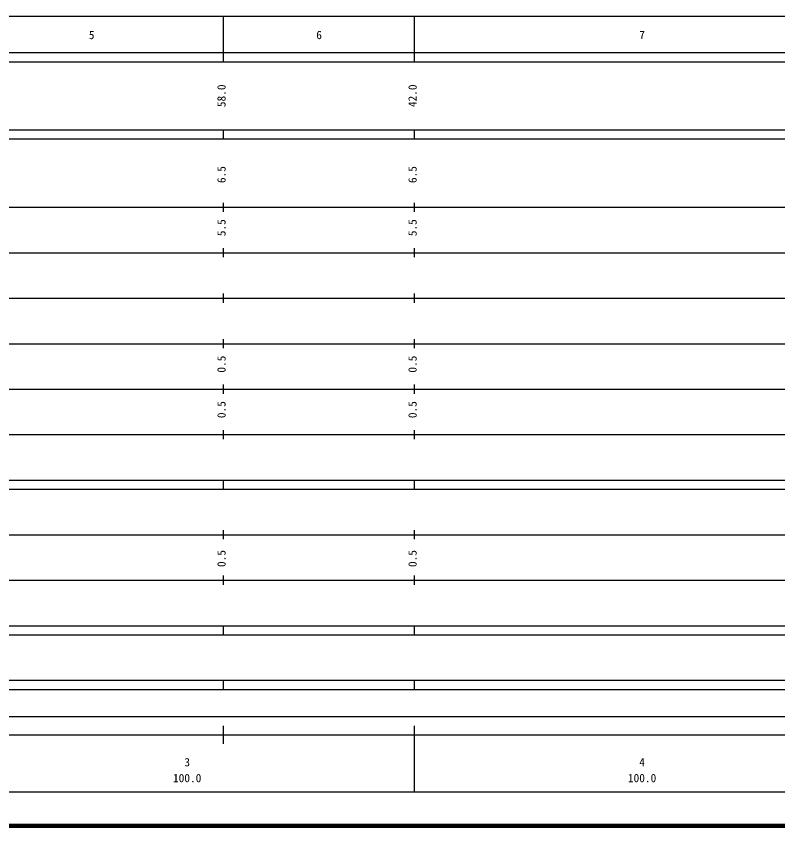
# Model space of a CAD drawing. Units: millimetres on the paper, enlarged 1000 times. Extents: x 68230 to 708230, y -1956 to 358044.
# Drawn here: x 308644 to 476072, y -1956 to 176044 of the extents above; entities that cross this region are included whole.
import ezdxf
from ezdxf.enums import TextEntityAlignment as Align

# ---------------------------------------------------------------- set-up
doc = ezdxf.new("R2010")
doc.units = ezdxf.units.MM
doc.header["$LTSCALE"] = 1000
doc.layers.add('M-TTL', color=2, linetype='Continuous', lineweight=140)
doc.layers.add('M-TTL-BAND', color=7, linetype='Continuous', lineweight=25)
doc.styles.add('ＭＳ ゴシック', font='')
doc.styles.get('ＭＳ ゴシック').set_extended_font_data('MS Gothic')

msp = doc.modelspace()

# ---------------------------------------------------------------- linework, layer by layer
at = {"layer": 'M-TTL'}
msp.add_line((68230, -1956), (708230, -1956), dxfattribs=at)
at = {"layer": 'M-TTL-BAND'}
for p, q in [((96230, 176044), (607230, 176044)), ((354230, 166044), (354230, 176044)), ((396230, 166044), (396230, 176044)), ((68230, 168044), (607230, 168044)), ((68230, 166044), (607230, 166044)), ((68230, 151044), (607230, 151044)), ((354230, 149044), (354230, 151044)), ((396230, 149044), (396230, 151044)), ((68230, 149044), (607230, 149044)), ((68230, 134044), (607230, 134044)), ((354230, 133044), (354230, 135044)), ((396230, 133044), (396230, 135044)), ((354230, 123044), (354230, 125044)), ((396230, 123044), (396230, 125044)), ((74230, 124044), (607230, 124044)), ((80230, 114044), (607230, 114044)), ((354230, 113044), (354230, 115044)), ((396230, 113044), (396230, 115044)), ((354230, 103044), (354230, 105044)), ((396230, 103044), (396230, 105044)), ((74230, 104044), (607230, 104044)), ((354230, 93044), (354230, 95044)), ((396230, 93044), (396230, 95044)), ((80230, 94044), (607230, 94044)), ((84980, 84044), (607230, 84044)), ((354230, 83044), (354230, 85044)), ((396230, 83044), (396230, 85044)), ((84980, 74044), (607230, 74044)), ((354230, 72044), (354230, 74044)), ((396230, 72044), (396230, 74044)), ((68230, 72044), (607230, 72044)), ((354230, 61044), (354230, 63044)), ((396230, 61044), (396230, 63044)), ((77230, 62044), (607230, 62044)), ((68230, 52044), (607230, 52044)), ((354230, 51044), (354230, 53044)), ((396230, 51044), (396230, 53044)), ((68230, 42044), (607230, 42044)), ((354230, 40044), (354230, 42044)), ((396230, 40044), (396230, 42044)), ((83480, 40044), (607230, 40044)), ((83480, 30044), (607230, 30044)), ((354230, 28044), (354230, 30044)), ((396230, 28044), (396230, 30044)), ((68230, 28044), (607230, 28044)), ((99230, 22044), (593230, 22044)), ((354230, 16044), (354230, 20044)), ((396230, 5544), (396230, 20044)), ((68230, 18044), (607230, 18044)), ((96230, 5544), (607230, 5544))]:
    msp.add_line(p, q, dxfattribs=at)

# ---------------------------------------------------------------- texts
at = {"layer": 'M-TTL-BAND', "style": 'ＭＳ ゴシック'}
for s, p in [('5', (325230, 170449)), ('6', (375230, 170449)), ('7', (446230, 170449)), ('3', (346230, 10567)), ('4', (446230, 10567)), ('100.0', (346230, 7077)), ('100.0', (446230, 7077))]:
    msp.add_text(s, height=1833, dxfattribs=at).set_placement(p, align=Align.BOTTOM_CENTER)
for s, p in [('58.0', (355230, 158544)), ('42.0', (397230, 158544)), ('6.5', (355230, 141218)), ('6.5', (397230, 141218)), ('5.5', (355230, 129544)), ('5.5', (397230, 129544)), ('0.5', (355230, 99544)), ('0.5', (397230, 99544)), ('0.5', (355230, 89544)), ('0.5', (397230, 89544)), ('0.5', (355230, 56808)), ('0.5', (397230, 56808))]:
    msp.add_text(s, height=1833, rotation=90, dxfattribs=at).set_placement(p, align=Align.BOTTOM_CENTER)

doc.saveas('drawing.dxf')
